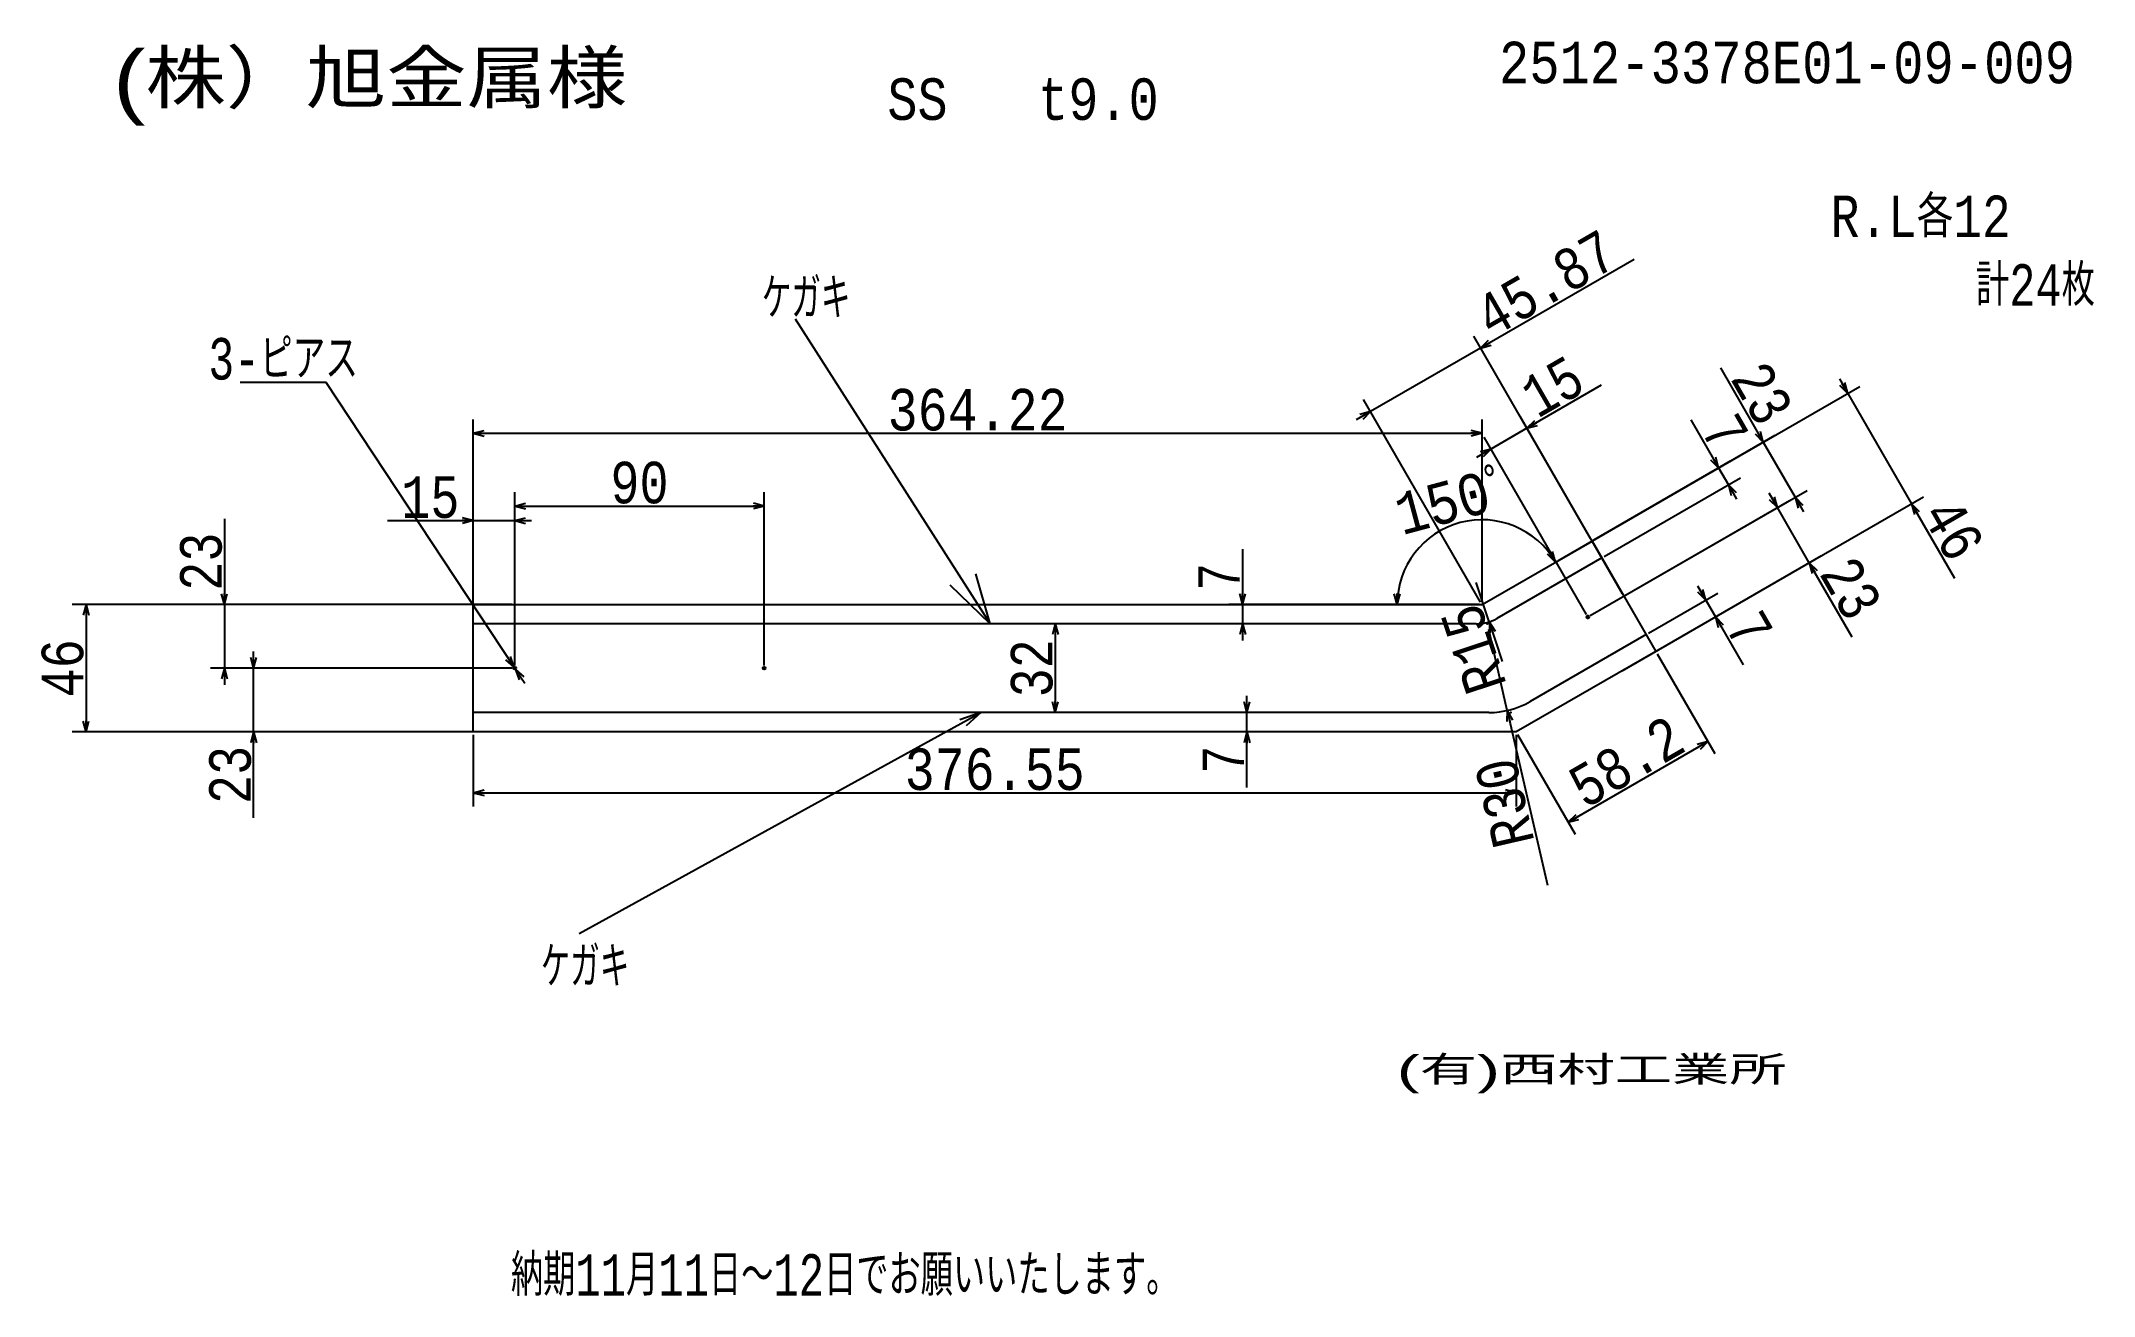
# Model space of a CAD drawing. Extents: x 0 to 822, y 0 to 1198.
# Drawn here: x 81 to 822, y 745 to 1198 of the extents above; entities outside this region: 1.
import ezdxf
from ezdxf.enums import TextEntityAlignment as Align

# ---------------------------------------------------------------- set-up
doc = ezdxf.new("R2010")
doc.units = 0
doc.layers.get('0').update_dxf_attribs({"linetype": 'CONTINUOUS'})
doc.layers.add('GR1-1', color=3, linetype='CONTINUOUS')
doc.layers.add('GR1-16', color=3, linetype='CONTINUOUS')
doc.styles.add('FX_VECTOR', font='MONOTXT.SHX', dxfattribs={"bigfont": 'BIGFONT.SHX'})
doc.styles.add('STYLE1', font='BIGFONT.SHX', dxfattribs={"bigfont": 'BIGFONT.SHX'})
doc.dimstyles.new('FXDIMINFO', dxfattribs={"dimtxt": 15, "dimasz": 4, "dimexe": 5, "dimexo": 1, "dimgap": 1, "dimtad": 1, "dimblk1": 'FXTIP_ARROW_S', "dimblk2": 'FXTIP_ARROW_E', "dimsah": 1, "dimcen": 2.5, "dimdle": 6, "dimclrd": 9, "dimclre": 9, "dimclrt": 7, "dimazin": 3, "dimtfac": 1, "dimtmove": 0, "dimatfit": 3})

# ---------------------------------------------------------------- blocks, each defined once
blk = doc.blocks.new('FXTIP_ARROW_S')
at = {"color": 0, "linetype": 'CONTINUOUS'}
for q in [(-1, 0), (-0.965926, 0.258819), (-0.965926, -0.258819)]:
    blk.add_line((0, 0), q, dxfattribs=at)
blk = doc.blocks.new('FXTIP_ARROW_E')
at = {"color": 0, "linetype": 'CONTINUOUS'}
for q in [(-1, 0), (-0.965926, 0.258819), (-0.965926, -0.258819)]:
    blk.add_line((0, 0), q, dxfattribs=at)
blk = doc.blocks.new('*D19')
at = {"layer": 'GR1-16', "color": 9, "linetype": 'CONTINUOUS'}
for p, q in [((236.816676, 947.695357), (236.816676, 921.772467)), ((613.364522, 947.695357), (613.364522, 921.772467)), ((236.816676, 926.772467), (613.364522, 926.772467))]:
    blk.add_line(p, q, dxfattribs=at)
at = {"layer": 'GR1-16', "color": 9, "linetype": 'CONTINUOUS', "xscale": 4, "yscale": 4}
for name, p, rotation in [('FXTIP_ARROW_S', (236.816676, 926.772467), 180), ('FXTIP_ARROW_E', (613.364522, 926.772467), 360)]:
    blk.add_blockref(name, p, dxfattribs=dict(at, rotation=rotation))
at = {"layer": 'GR1-16', "color": 7, "linetype": 'CONTINUOUS', "style": 'FX_VECTOR', "width": 0.827273}
blk.add_text('376.55', height=15, dxfattribs=at).set_placement((392.590607, 927.772461), (457.590607, 927.772461), align=Align.FIT)
blk = doc.blocks.new('*D20')
at = {"layer": 'GR1-16', "color": 9, "linetype": 'CONTINUOUS'}
for p, q in [((664.267201, 976.929332), (685.086077, 940.86998)), ((613.864522, 947.829332), (634.683398, 911.76998)), ((632.183398, 916.100107), (682.586077, 945.200107))]:
    blk.add_line(p, q, dxfattribs=at)
at = {"layer": 'GR1-16', "color": 9, "linetype": 'CONTINUOUS', "xscale": 4, "yscale": 4}
for name, p, rotation in [('FXTIP_ARROW_E', (682.586077, 945.200107), 30), ('FXTIP_ARROW_S', (632.183398, 916.100107), 210)]:
    blk.add_blockref(name, p, dxfattribs=dict(at, rotation=rotation))
at = {"layer": 'GR1-16', "color": 7, "linetype": 'CONTINUOUS', "style": 'FX_VECTOR', "width": 0.86}
blk.add_text('58.2', height=15, rotation=30, dxfattribs=at).set_placement((638.265219, 920.766113), (675.504312, 942.266113), align=Align.FIT)
blk = doc.blocks.new('*D21')
at = {"layer": 'GR1-16', "color": 9, "linetype": 'CONTINUOUS'}
for p, q in [((236.816676, 995.695357), (236.816676, 1061.555976)), ((601.038859, 995.695357), (601.038859, 1061.555976)), ((236.816676, 1056.555976), (601.038859, 1056.555976))]:
    blk.add_line(p, q, dxfattribs=at)
at = {"layer": 'GR1-16', "color": 9, "linetype": 'CONTINUOUS', "xscale": 4, "yscale": 4}
for name, p, rotation in [('FXTIP_ARROW_S', (236.816676, 1056.555976), 180), ('FXTIP_ARROW_E', (601.038859, 1056.555976), 360)]:
    blk.add_blockref(name, p, dxfattribs=dict(at, rotation=rotation))
at = {"layer": 'GR1-16', "color": 7, "linetype": 'CONTINUOUS', "style": 'FX_VECTOR', "width": 0.827273}
blk.add_text('364.22', height=15, dxfattribs=at).set_placement((386.427765, 1057.55603), (451.427765, 1057.55603), align=Align.FIT)
blk = doc.blocks.new('*D22')
at = {"layer": 'GR1-16', "color": 9, "linetype": 'CONTINUOUS'}
for p, q in [((655.957437, 1119.322264), (600.531811, 1087.322264)), ((640.267201, 1018.498551), (598.031811, 1091.652391)), ((600.531811, 1087.322264), (560.80347, 1064.385095)), ((600.538859, 995.561383), (558.30347, 1068.715222)), ((560.80347, 1064.385095), (555.607318, 1061.385095))]:
    blk.add_line(p, q, dxfattribs=at)
at = {"layer": 'GR1-16', "color": 9, "linetype": 'CONTINUOUS', "xscale": 4, "yscale": 4}
for name, p, rotation in [('FXTIP_ARROW_E', (600.531811, 1087.322264), 210), ('FXTIP_ARROW_S', (560.80347, 1064.385095), 30)]:
    blk.add_blockref(name, p, dxfattribs=dict(at, rotation=rotation))
at = {"layer": 'GR1-16', "color": 7, "linetype": 'CONTINUOUS', "style": 'FX_VECTOR', "width": 0.84}
blk.add_text('45.87', height=15, rotation=30, dxfattribs=at).set_placement((604.361943, 1090.688232), (651.127315, 1117.688232), align=Align.FIT)
blk = doc.blocks.new('*D23')
at = {"layer": 'GR1-16', "color": 9, "linetype": 'CONTINUOUS'}
for p, q in [((235.816676, 994.695357), (91.973837, 994.695357)), ((96.973837, 994.695357), (96.973837, 948.695357)), ((235.816676, 948.695357), (91.973837, 948.695357))]:
    blk.add_line(p, q, dxfattribs=at)
at = {"layer": 'GR1-16', "color": 9, "linetype": 'CONTINUOUS', "xscale": 4, "yscale": 4}
for name, p, rotation in [('FXTIP_ARROW_S', (96.973837, 994.695357), 90), ('FXTIP_ARROW_E', (96.973837, 948.695357), 270)]:
    blk.add_blockref(name, p, dxfattribs=dict(at, rotation=rotation))
at = {"layer": 'GR1-16', "color": 7, "linetype": 'CONTINUOUS', "style": 'FX_VECTOR', "width": 0.735}
blk.add_text('46', height=15, rotation=90, dxfattribs=at).set_placement((95.973839, 961.195374), (95.973839, 982.195374), align=Align.FIT)
blk = doc.blocks.new('*D24')
at = {"layer": 'GR1-16', "color": 9, "linetype": 'CONTINUOUS'}
for p, q in [((730.11442, 1076.14537), (733.11442, 1070.949218)), ((641.633226, 1018.132526), (737.444547, 1073.449218)), ((733.11442, 1070.949218), (756.11442, 1031.112049)), ((664.633226, 978.295357), (760.444547, 1033.612049)), ((756.11442, 1031.112049), (771.61442, 1004.265262))]:
    blk.add_line(p, q, dxfattribs=at)
at = {"layer": 'GR1-16', "color": 9, "linetype": 'CONTINUOUS', "xscale": 4, "yscale": 4}
for name, p, rotation in [('FXTIP_ARROW_E', (733.11442, 1070.949218), 300), ('FXTIP_ARROW_S', (756.11442, 1031.112049), 120)]:
    blk.add_blockref(name, p, dxfattribs=dict(at, rotation=rotation))
at = {"layer": 'GR1-16', "color": 7, "linetype": 'CONTINUOUS', "style": 'FX_VECTOR', "width": 0.735}
blk.add_text('46', height=15, rotation=300, dxfattribs=at).set_placement((759.480469, 1027.281926), (769.980469, 1009.095393), align=Align.FIT)
blk = doc.blocks.new('*D25')
at = {"layer": 'GR1-16', "color": 9, "linetype": 'CONTINUOUS'}
blk.add_arc((601.038859, 994.695357), 30.62511, 30, 180, dxfattribs=at)
at = {"layer": 'GR1-16', "color": 9, "linetype": 'CONTINUOUS', "xscale": 4, "yscale": 4}
for name, p, rotation in [('FXTIP_ARROW_E', (627.560982, 1010.007912), 300), ('FXTIP_ARROW_S', (570.413749, 994.695357), 270)]:
    blk.add_blockref(name, p, dxfattribs=dict(at, rotation=rotation))
at = {"layer": 'GR1-16', "color": 7, "linetype": 'CONTINUOUS', "style": 'FX_VECTOR', "width": 0.771795}
blk.add_text('150ﾟ', height=15, rotation=15, dxfattribs=at).set_placement((572.086293, 1019.67831), (613.621104, 1030.807529), align=Align.FIT)
blk = doc.blocks.new('*D26')
at = {"layer": 'GR1-16', "color": 9, "linetype": 'CONTINUOUS'}
for p, q in [((205.816676, 1024.987014), (236.816676, 1024.987014)), ((236.816676, 972.695357), (236.816676, 1029.987014)), ((236.816676, 1024.987014), (251.816676, 1024.987014)), ((251.816676, 972.695357), (251.816676, 1029.987014)), ((251.816676, 1024.987014), (257.816676, 1024.987014))]:
    blk.add_line(p, q, dxfattribs=at)
at = {"layer": 'GR1-16', "color": 9, "linetype": 'CONTINUOUS', "xscale": 4, "yscale": 4}
for name, p, rotation in [('FXTIP_ARROW_E', (236.816676, 1024.987014), 360), ('FXTIP_ARROW_S', (251.816676, 1024.987014), 180)]:
    blk.add_blockref(name, p, dxfattribs=dict(at, rotation=rotation))
at = {"layer": 'GR1-16', "color": 7, "linetype": 'CONTINUOUS', "style": 'FX_VECTOR', "width": 0.735}
blk.add_text('15', height=15, dxfattribs=at).set_placement((210.816681, 1025.987061), (231.816681, 1025.987061), align=Align.FIT)
blk = doc.blocks.new('*D27')
at = {"layer": 'GR1-16', "color": 9, "linetype": 'CONTINUOUS'}
for p, q in [((251.816676, 972.695357), (251.816676, 1035.248508)), ((341.816676, 972.695357), (341.816676, 1035.248508)), ((251.816676, 1030.248508), (341.816676, 1030.248508))]:
    blk.add_line(p, q, dxfattribs=at)
at = {"layer": 'GR1-16', "color": 9, "linetype": 'CONTINUOUS', "xscale": 4, "yscale": 4}
for name, p, rotation in [('FXTIP_ARROW_S', (251.816676, 1030.248508), 180), ('FXTIP_ARROW_E', (341.816676, 1030.248508), 360)]:
    blk.add_blockref(name, p, dxfattribs=dict(at, rotation=rotation))
at = {"layer": 'GR1-16', "color": 7, "linetype": 'CONTINUOUS', "style": 'FX_VECTOR', "width": 0.735}
blk.add_text('90', height=15, dxfattribs=at).set_placement((286.316681, 1031.248535), (307.316681, 1031.248535), align=Align.FIT)
blk = doc.blocks.new('*D28')
at = {"layer": 'GR1-16', "color": 9, "linetype": 'CONTINUOUS'}
for p, q in [((146.958026, 1025.695357), (146.958026, 994.695357)), ((250.816676, 994.695357), (141.958026, 994.695357)), ((146.958026, 994.695357), (146.958026, 971.695357)), ((250.816676, 971.695357), (141.958026, 971.695357)), ((146.958026, 971.695357), (146.958026, 965.695357))]:
    blk.add_line(p, q, dxfattribs=at)
at = {"layer": 'GR1-16', "color": 9, "linetype": 'CONTINUOUS', "xscale": 4, "yscale": 4}
for name, p, rotation in [('FXTIP_ARROW_E', (146.958026, 994.695357), 270), ('FXTIP_ARROW_S', (146.958026, 971.695357), 90)]:
    blk.add_blockref(name, p, dxfattribs=dict(at, rotation=rotation))
at = {"layer": 'GR1-16', "color": 7, "linetype": 'CONTINUOUS', "style": 'FX_VECTOR', "width": 0.735}
blk.add_text('23', height=15, rotation=90, dxfattribs=at).set_placement((145.958023, 999.695374), (145.958023, 1020.695374), align=Align.FIT)
blk = doc.blocks.new('*D29')
at = {"layer": 'GR1-16', "color": 9, "linetype": 'CONTINUOUS'}
for p, q in [((250.816676, 971.695357), (152.481014, 971.695357)), ((157.481014, 971.695357), (157.481014, 977.695357)), ((157.481014, 948.695357), (157.481014, 971.695357)), ((250.816676, 948.695357), (152.481014, 948.695357)), ((157.481014, 917.695357), (157.481014, 948.695357))]:
    blk.add_line(p, q, dxfattribs=at)
at = {"layer": 'GR1-16', "color": 9, "linetype": 'CONTINUOUS', "xscale": 4, "yscale": 4}
for name, p, rotation in [('FXTIP_ARROW_S', (157.481014, 971.695357), 270), ('FXTIP_ARROW_E', (157.481014, 948.695357), 90)]:
    blk.add_blockref(name, p, dxfattribs=dict(at, rotation=rotation))
at = {"layer": 'GR1-16', "color": 7, "linetype": 'CONTINUOUS', "style": 'FX_VECTOR', "width": 0.735}
blk.add_text('23', height=15, rotation=90, dxfattribs=at).set_placement((156.481018, 922.695374), (156.481018, 943.695374), align=Align.FIT)
blk = doc.blocks.new('*D30')
at = {"layer": 'GR1-16', "color": 9, "linetype": 'CONTINUOUS'}
for p, q in [((687.104776, 1080.181254), (702.604776, 1053.334466)), ((628.642845, 1010.632526), (706.934903, 1055.834466)), ((702.604776, 1053.334466), (714.104776, 1033.415882)), ((640.142845, 990.713941), (718.434903, 1035.915882)), ((714.104776, 1033.415882), (717.104776, 1028.21973))]:
    blk.add_line(p, q, dxfattribs=at)
at = {"layer": 'GR1-16', "color": 9, "linetype": 'CONTINUOUS', "xscale": 4, "yscale": 4}
for name, p, rotation in [('FXTIP_ARROW_E', (702.604776, 1053.334466), 300), ('FXTIP_ARROW_S', (714.104776, 1033.415882), 120)]:
    blk.add_blockref(name, p, dxfattribs=dict(at, rotation=rotation))
at = {"layer": 'GR1-16', "color": 7, "linetype": 'CONTINUOUS', "style": 'FX_VECTOR', "width": 0.735}
blk.add_text('23', height=15, rotation=300, dxfattribs=at).set_placement((690.470825, 1076.351079), (700.970825, 1058.164546), align=Align.FIT)
blk = doc.blocks.new('*D31')
at = {"layer": 'GR1-16', "color": 9, "linetype": 'CONTINUOUS'}
for p, q in [((640.142845, 990.713941), (712.037652, 1032.222428)), ((707.707525, 1029.722428), (704.707525, 1034.91858)), ((719.207525, 1009.803844), (707.707525, 1029.722428)), ((651.642845, 970.795357), (723.537652, 1012.303844)), ((734.707525, 982.957056), (719.207525, 1009.803844))]:
    blk.add_line(p, q, dxfattribs=at)
at = {"layer": 'GR1-16', "color": 9, "linetype": 'CONTINUOUS', "xscale": 4, "yscale": 4}
for name, p, rotation in [('FXTIP_ARROW_S', (707.707525, 1029.722428), 300), ('FXTIP_ARROW_E', (719.207525, 1009.803844), 120)]:
    blk.add_blockref(name, p, dxfattribs=dict(at, rotation=rotation))
at = {"layer": 'GR1-16', "color": 7, "linetype": 'CONTINUOUS', "style": 'FX_VECTOR', "width": 0.735}
blk.add_text('23', height=15, rotation=300, dxfattribs=at).set_placement((722.573547, 1005.973699), (733.073547, 987.787165), align=Align.FIT)
blk = doc.blocks.new('*D32')
at = {"layer": 'GR1-16', "color": 9, "linetype": 'CONTINUOUS'}
for p, q in [((644.106042, 1073.849482), (617.259255, 1058.349482)), ((651.767201, 998.579967), (614.759255, 1062.679609)), ((638.776819, 991.079967), (601.768874, 1055.179609)), ((617.259255, 1058.349482), (604.268874, 1050.849482)), ((604.268874, 1050.849482), (599.072721, 1047.849482))]:
    blk.add_line(p, q, dxfattribs=at)
at = {"layer": 'GR1-16', "color": 9, "linetype": 'CONTINUOUS', "xscale": 4, "yscale": 4}
for name, p, rotation in [('FXTIP_ARROW_E', (617.259255, 1058.349482), 210), ('FXTIP_ARROW_S', (604.268874, 1050.849482), 30)]:
    blk.add_blockref(name, p, dxfattribs=dict(at, rotation=rotation))
at = {"layer": 'GR1-16', "color": 7, "linetype": 'CONTINUOUS', "style": 'FX_VECTOR', "width": 0.735}
blk.add_text('15', height=15, rotation=30, dxfattribs=at).set_placement((621.089411, 1061.715454), (639.275945, 1072.215454), align=Align.FIT)
blk = doc.blocks.new('*D33')
at = {"layer": 'GR1-16', "color": 9, "linetype": 'CONTINUOUS'}
for p, q in [((516.139493, 955.695357), (516.139493, 961.695357)), ((602.450402, 955.695357), (511.139493, 955.695357)), ((516.139493, 948.695357), (516.139493, 955.695357)), ((612.364522, 948.695357), (511.139493, 948.695357)), ((516.139493, 928.695357), (516.139493, 948.695357))]:
    blk.add_line(p, q, dxfattribs=at)
at = {"layer": 'GR1-16', "color": 9, "linetype": 'CONTINUOUS', "xscale": 4, "yscale": 4}
for name, p, rotation in [('FXTIP_ARROW_S', (516.139493, 955.695357), 270), ('FXTIP_ARROW_E', (516.139493, 948.695357), 90)]:
    blk.add_blockref(name, p, dxfattribs=dict(at, rotation=rotation))
at = {"layer": 'GR1-16', "color": 7, "linetype": 'CONTINUOUS', "style": 'FX_VECTOR', "width": 0.7}
blk.add_text('7', height=15, rotation=90, dxfattribs=at).set_placement((515.139465, 933.695374), (515.139465, 943.695374), align=Align.FIT)
blk = doc.blocks.new('*D34')
at = {"layer": 'GR1-16', "color": 9, "linetype": 'CONTINUOUS'}
for p, q in [((676.487799, 1061.349834), (686.487799, 1044.029326)), ((641.633226, 1018.132526), (690.817926, 1046.529326)), ((645.133226, 1012.070348), (694.317926, 1040.467148)), ((686.487799, 1044.029326), (689.987799, 1037.967148)), ((689.987799, 1037.967148), (692.987799, 1032.770995))]:
    blk.add_line(p, q, dxfattribs=at)
at = {"layer": 'GR1-16', "color": 9, "linetype": 'CONTINUOUS', "xscale": 4, "yscale": 4}
for name, p, rotation in [('FXTIP_ARROW_E', (686.487799, 1044.029326), 300), ('FXTIP_ARROW_S', (689.987799, 1037.967148), 120)]:
    blk.add_blockref(name, p, dxfattribs=dict(at, rotation=rotation))
at = {"layer": 'GR1-16', "color": 7, "linetype": 'CONTINUOUS', "style": 'FX_VECTOR', "width": 0.7}
blk.add_text('7', height=15, rotation=300, dxfattribs=at).set_placement((679.853821, 1057.519702), (684.853821, 1048.859448), align=Align.FIT)
blk = doc.blocks.new('*D35')
at = {"layer": 'GR1-16', "color": 9, "linetype": 'CONTINUOUS'}
for p, q in [((678.813051, 1001.49319), (681.813051, 996.297037)), ((661.133226, 984.357535), (686.143178, 998.797037)), ((681.813051, 996.297037), (685.313051, 990.234859)), ((664.633226, 978.295357), (689.643178, 992.734859)), ((685.313051, 990.234859), (695.313051, 972.914351))]:
    blk.add_line(p, q, dxfattribs=at)
at = {"layer": 'GR1-16', "color": 9, "linetype": 'CONTINUOUS', "xscale": 4, "yscale": 4}
for name, p, rotation in [('FXTIP_ARROW_E', (681.813051, 996.297037), 300), ('FXTIP_ARROW_S', (685.313051, 990.234859), 120)]:
    blk.add_blockref(name, p, dxfattribs=dict(at, rotation=rotation))
at = {"layer": 'GR1-16', "color": 7, "linetype": 'CONTINUOUS', "style": 'FX_VECTOR', "width": 0.7}
blk.add_text('7', height=15, rotation=300, dxfattribs=at).set_placement((688.679077, 986.404712), (693.679077, 977.744458), align=Align.FIT)
blk = doc.blocks.new('*D36')
at = {"layer": 'GR1-16', "color": 9, "linetype": 'CONTINUOUS'}
for q in [(598.895266, 1002.695357), (608.340658, 974.138203)]:
    blk.add_line((603.605609, 988.454126), q, dxfattribs=at)
at = {"layer": 'GR1-16', "color": 9, "linetype": 'CONTINUOUS', "xscale": 4, "yscale": 4, "rotation": 108.301838}
blk.add_blockref('FXTIP_ARROW_S', (603.605609, 988.454126), dxfattribs=at)
at = {"layer": 'GR1-16', "color": 7, "linetype": 'CONTINUOUS', "style": 'FX_VECTOR', "width": 0.734426}
blk.add_text('R15', height=15, rotation=108.301842, dxfattribs=at).set_placement((610.04811, 965.791471), (599.999375, 996.172763), align=Align.FIT)
blk = doc.blocks.new('*D37')
at = {"layer": 'GR1-16', "color": 9, "linetype": 'CONTINUOUS'}
for q in [(603.450402, 985.695357), (624.687396, 893.375604)]:
    blk.add_line((610.175871, 956.45894), q, dxfattribs=at)
at = {"layer": 'GR1-16', "color": 9, "linetype": 'CONTINUOUS', "xscale": 4, "yscale": 4, "rotation": 102.954799}
blk.add_blockref('FXTIP_ARROW_S', (610.175871, 956.45894), dxfattribs=at)
at = {"layer": 'GR1-16', "color": 7, "linetype": 'CONTINUOUS', "style": 'FX_VECTOR', "width": 0.734426}
blk.add_text('R30', height=15, rotation=102.954796, dxfattribs=at).set_placement((620.044008, 909.100359), (612.870176, 940.285871), align=Align.FIT)
blk = doc.blocks.new('*D38')
at = {"layer": 'GR1-16', "color": 9, "linetype": 'CONTINUOUS'}
for p, q in [((514.573875, 1014.695357), (514.573875, 994.695357)), ((600.038859, 994.695357), (509.573875, 994.695357)), ((514.573875, 994.695357), (514.573875, 987.695357)), ((597.895266, 987.695357), (509.573875, 987.695357)), ((514.573875, 987.695357), (514.573875, 981.695357))]:
    blk.add_line(p, q, dxfattribs=at)
at = {"layer": 'GR1-16', "color": 9, "linetype": 'CONTINUOUS', "xscale": 4, "yscale": 4}
for name, p, rotation in [('FXTIP_ARROW_E', (514.573875, 994.695357), 270), ('FXTIP_ARROW_S', (514.573875, 987.695357), 90)]:
    blk.add_blockref(name, p, dxfattribs=dict(at, rotation=rotation))
at = {"layer": 'GR1-16', "color": 7, "linetype": 'CONTINUOUS', "style": 'FX_VECTOR', "width": 0.7}
blk.add_text('7', height=15, rotation=90, dxfattribs=at).set_placement((513.573853, 999.695374), (513.573853, 1009.695374), align=Align.FIT)
blk = doc.blocks.new('*D39')
at = {"layer": 'GR1-16', "color": 9, "linetype": 'CONTINUOUS'}
for p, q in [((183.677408, 1074.926634), (152.677408, 1074.926634)), ((251.541237, 972.11265), (183.677408, 1074.926634)), ((251.541237, 972.11265), (252.092116, 971.278065)), ((252.092116, 971.278065), (255.397393, 966.270556))]:
    blk.add_line(p, q, dxfattribs=at)
at = {"layer": 'GR1-16', "color": 9, "linetype": 'CONTINUOUS', "xscale": 4, "yscale": 4}
for p, rotation in [((251.541237, 972.11265), 303.427373), ((252.092116, 971.278065), 123.427373)]:
    blk.add_blockref('FXTIP_ARROW_S', p, dxfattribs=dict(at, rotation=rotation))
at = {"layer": 'GR1-16', "color": 7, "linetype": 'CONTINUOUS', "style": 'FX_VECTOR', "width": 0.756}
blk.add_text('3-ピアス', height=15, dxfattribs=at).set_placement((141.177414, 1075.926636), (195.177414, 1075.926636), align=Align.FIT)
blk = doc.blocks.new('*D40')
at = {"layer": 'GR1-16', "color": 9, "linetype": 'CONTINUOUS'}
for p, q in [((597.895266, 987.695357), (441.929474, 987.695357)), ((446.929474, 987.695357), (446.929474, 955.695357)), ((602.450402, 955.695357), (441.929474, 955.695357))]:
    blk.add_line(p, q, dxfattribs=at)
at = {"layer": 'GR1-16', "color": 9, "linetype": 'CONTINUOUS', "xscale": 4, "yscale": 4}
for name, p, rotation in [('FXTIP_ARROW_S', (446.929474, 987.695357), 90), ('FXTIP_ARROW_E', (446.929474, 955.695357), 270)]:
    blk.add_blockref(name, p, dxfattribs=dict(at, rotation=rotation))
at = {"layer": 'GR1-16', "color": 7, "linetype": 'CONTINUOUS', "style": 'FX_VECTOR', "width": 0.735}
blk.add_text('32', height=15, rotation=90, dxfattribs=at).set_placement((445.929474, 961.195374), (445.929474, 982.195374), align=Align.FIT)

msp = doc.modelspace()

# ---------------------------------------------------------------- linework, layer by layer
at = {"layer": 'GR1-1', "color": 2, "linetype": 'CONTINUOUS'}
for p, q in [((353.063682, 1097.821843), (423.398478, 987.695357)), ((601.038859, 994.695357), (640.767201, 1017.632526)), ((640.767201, 1017.632526), (663.767201, 977.795357)), ((644.267201, 1011.570348), (606.395266, 989.704976)), ((423.398478, 987.695357), (409.059258, 1001.755064)), ((423.398478, 987.695357), (418.27801, 1005.735888)), ((236.816676, 994.695357), (601.038859, 994.695357)), ((236.816676, 948.695357), (236.816676, 994.695357)), ((598.895266, 987.695357), (236.816676, 987.695357)), ((660.267201, 983.857535), (618.450402, 959.714595)), ((663.767201, 977.795357), (613.364522, 948.695357)), ((603.450402, 955.695357), (236.816676, 955.695357)), ((275.093245, 875.977384), (420.133539, 955.695357)), ((420.133539, 955.695357), (412.504334, 953.031014)), ((420.133539, 955.695357), (414.73457, 950.973017)), ((613.364522, 948.695357), (236.816676, 948.695357))]:
    msp.add_line(p, q, dxfattribs=at)
for centre in [(639.276819, 990.213941), (251.816676, 971.695357), (341.816676, 971.695357)]:
    msp.add_circle(centre, 0.5, dxfattribs=at)
for centre, radius in [((598.895266, 1002.695357), 15), ((603.450402, 985.695357), 30)]:
    msp.add_arc(centre, radius, 270, 300, dxfattribs=at)
for p in [(602.914504, 987.695357), (639.276819, 990.213941), (251.816676, 971.695357), (341.816676, 971.695357), (611.488878, 955.695357)]:
    msp.add_point(p, dxfattribs=at)
at = {"layer": 'GR1-1', "color": 3, "linetype": 'CONTINUOUS'}
msp.add_point((0, 0), dxfattribs=at)

# ---------------------------------------------------------------- texts
at = {"layer": 'GR1-16', "color": 7, "linetype": 'CONTINUOUS'}
for s, height, style, width, p, p2 in [('(株）旭金属様', 20.836946, 'STYLE1', 1.533871, (106.703476, 1173.851807), (292.382726, 1173.851807)), ('2512-3378E01-09-009', 15, 'FX_VECTOR', 0.733501, (607.161255, 1182.903809), (815.161255, 1182.903809)), ('SS   t9.0', 15, 'FX_VECTOR', 0.831515, (386.316315, 1169.678101), (484.316315, 1169.678101)), ('R.L各12', 15, 'FX_VECTOR', 0.858491, (726.949097, 1127.345703), (791.949097, 1127.345703)), ('ケガキ', 15, 'FX_VECTOR', 0.82963, (340.996826, 1097.821899), (372.996826, 1097.821899)), ('計24枚', 15, 'FX_VECTOR', 0.792105, (779.368225, 1102.565796), (822.368225, 1102.565796)), ('ケガキ', 15, 'FX_VECTOR', 0.82963, (261.169952, 856.484802), (293.169952, 856.484802)), ('(有)西村工業所', 10.486878, 'STYLE1', 2.074049, (570.181641, 821.378174), (711.040751, 821.378174)), ('納期11月11日～12日でお願いいたします。', 15, 'FX_VECTOR', 0.826961, (250.411545, 745.162659), (491.411545, 745.162659))]:
    msp.add_text(s, height=height, dxfattribs=dict(at, style=style, width=width)).set_placement(p, p2, align=Align.FIT)

# ---------------------------------------------------------------- dimensions: what is measured, and where the dimension line sits
at = {"layer": 'GR1-16'}
for p1, p2, distance, picture, middle in [((640.767201, 1017.632526), (601.038859, 994.695357), -80.470778, '*D22', (627.744629, 1104.188232)), ((652.267201, 997.713941), (639.276819, 990.213941), -70.015891, '*D32', (630.182678, 1066.965454)), ((627.776819, 1010.132526), (639.276819, 990.213941), 86.403882, '*D30', (695.720825, 1067.257812)), ((640.767201, 1017.632526), (663.767201, 977.795357), 106.633384, '*D24', (764.730469, 1018.18866)), ((640.767201, 1017.632526), (644.267201, 1011.570348), 52.793599, '*D34', (682.353821, 1053.189575)), ((236.816676, 971.695357), (251.816676, 971.695357), 53.291657, '*D26', (221.316681, 1025.987061)), ((650.776819, 970.295357), (639.276819, 990.213941), -79.016973, '*D31', (727.823547, 996.880432)), ((251.816676, 994.695357), (251.816676, 971.695357), -104.85865, '*D28', (145.958023, 1010.195374)), ((660.267201, 983.857535), (663.767201, 977.795357), 24.879004, '*D35', (691.179077, 982.074585)), ((251.816676, 948.695357), (251.816676, 971.695357), 94.335662, '*D29', (156.481018, 933.195374))]:
    dim = msp.add_aligned_dim(p1=p1, p2=p2, distance=distance, dimstyle='FXDIMINFO', dxfattribs=at)
    dim.commit()
    dim.dimension.update_dxf_attribs({"geometry": picture, "text_midpoint": middle})
dim = msp.add_diameter_dim_2p(p1=(252.092116, 971.278065), p2=(251.541237, 972.11265), dimstyle='FXDIMINFO', dxfattribs=at)
dim.commit()
dim.dimension.update_dxf_attribs({"geometry": '*D39', "text_midpoint": (168.177414, 1075.926636), "dimtype": 163})
for p1, p2, distance, picture, middle in [((236.816676, 994.695357), (601.038859, 994.695357), 61.860619, '*D21', (418.927765, 1057.55603)), ((251.816676, 971.695357), (341.816676, 971.695357), 58.553151, '*D27', (296.816681, 1031.248535)), ((236.816676, 994.695357), (236.816676, 948.695357), -139.842839, '*D23', (95.973839, 971.695374)), ((613.364522, 948.695357), (663.767201, 977.795357), -37.637753, '*D20', (656.884766, 931.516113)), ((236.816676, 948.695357), (613.364522, 948.695357), -21.92289, '*D19', (425.090607, 927.772461))]:
    dim = msp.add_aligned_dim(p1=p1, p2=p2, distance=distance, dimstyle='FXDIMINFO', override={"dimblk1": 'FXTIP_ARROW_S', "dimblk2": 'FXTIP_ARROW_E', "dimsah": 1}, dxfattribs=at)
    dim.commit()
    dim.dimension.update_dxf_attribs({"geometry": picture, "text_midpoint": middle})
dim = msp.add_angular_dim_2l(base=(593.112497, 1024.276942), line1=((236.816676, 994.695357), (601.038859, 994.695357)), line2=((601.038859, 994.695357), (640.767201, 1017.632526)), dimstyle='FXDIMINFO', override={"dimblk1": 'FXTIP_ARROW_E', "dimblk2": 'FXTIP_ARROW_S', "dimsah": 1}, dxfattribs=at)
dim.commit()
dim.dimension.update_dxf_attribs({"geometry": '*D25', "text_midpoint": (592.853699, 1025.24292)})
for base, p1, p2, angle, picture, middle in [((514.573875, 987.695357), (601.038859, 994.695357), (598.895266, 987.695357), 90, '*D38', (513.573853, 1004.695374)), ((516.139493, 955.695357), (613.364522, 948.695357), (603.450402, 955.695357), 270, '*D33', (515.139465, 938.695374))]:
    dim = msp.add_linear_dim(base=base, p1=p1, p2=p2, angle=angle, dimstyle='FXDIMINFO', dxfattribs=at)
    dim.commit()
    dim.dimension.update_dxf_attribs({"geometry": picture, "text_midpoint": middle})
for center, mpoint, picture, middle in [((598.895266, 1002.695357), (603.605609, 988.454126), '*D36', (605.023743, 980.982117)), ((603.450402, 985.695357), (610.175871, 956.45894), '*D37', (616.457092, 924.693115))]:
    dim = msp.add_radius_dim(center=center, mpoint=mpoint, dimstyle='FXDIMINFO', dxfattribs=at)
    dim.commit()
    dim.dimension.update_dxf_attribs({"geometry": picture, "text_midpoint": middle, "dimtype": 164})
dim = msp.add_linear_dim(base=(446.929474, 955.695357), p1=(598.895266, 987.695357), p2=(603.450402, 955.695357), angle=90, dimstyle='FXDIMINFO', override={"dimblk1": 'FXTIP_ARROW_S', "dimblk2": 'FXTIP_ARROW_E', "dimsah": 1}, dxfattribs=at)
dim.commit()
dim.dimension.update_dxf_attribs({"geometry": '*D40', "text_midpoint": (445.929474, 971.695374)})

doc.saveas('drawing.dxf')
